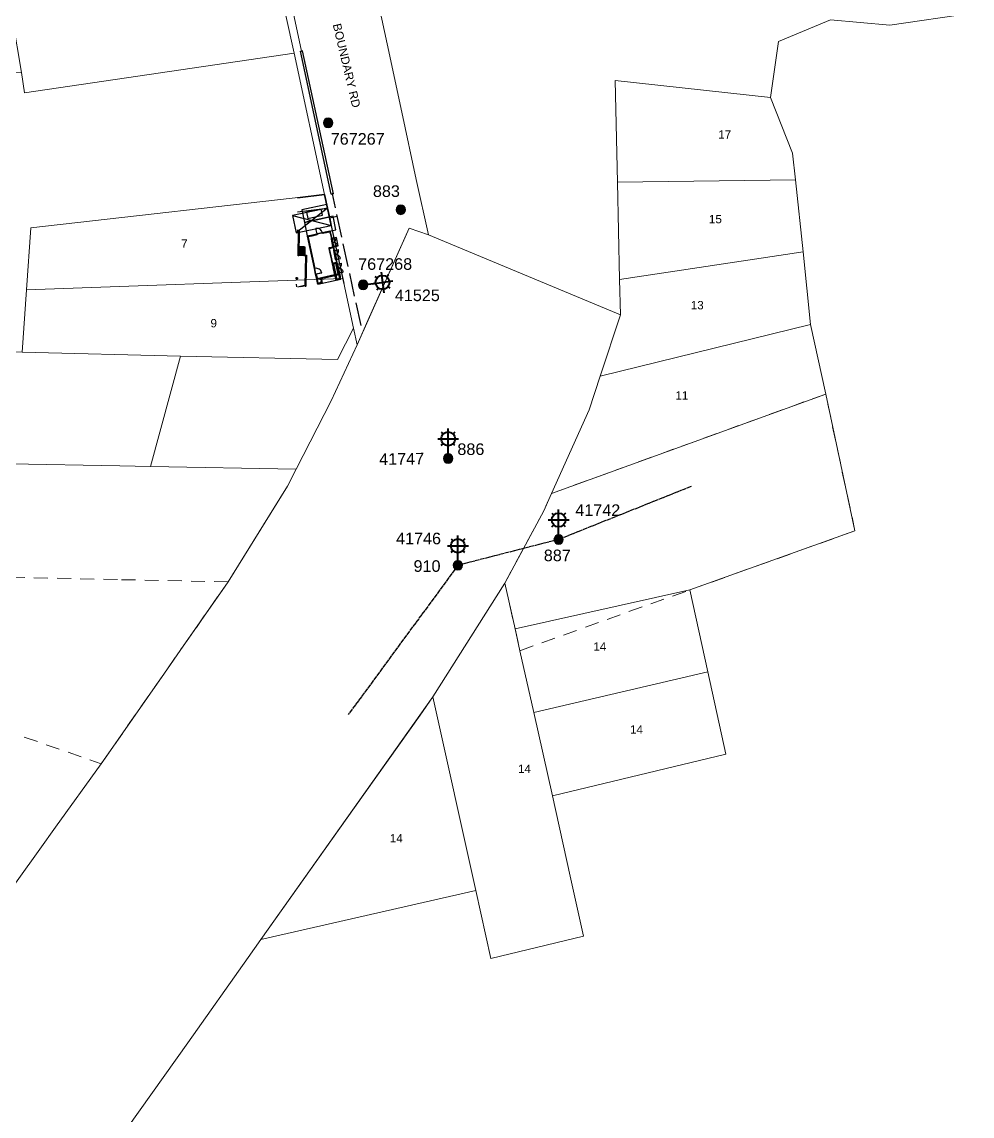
# Model space of a CAD drawing. Header units: metres. Extents: x 319023 to 319508, y 6260162 to 6260872.
# Drawn here: x 319190.1 to 319395.2, y 6260307.2 to 6260543.4 of the extents above; entities that cross this region are included whole.
import ezdxf
from ezdxf.enums import TextEntityAlignment as Align

# ---------------------------------------------------------------- set-up
doc = ezdxf.new("R2010")
doc.units = ezdxf.units.M
for name, pattern in [('Cable Exist OH', [1, 1, 0]), ('Dash', [5, 3, -2]), ('IE Trench LV', [6.5, 5, -1.5])]:
    doc.linetypes.add(name, pattern=pattern)
doc.layers.get('0').update_dxf_attribs({"color": 6})
for name, color, linetype, lineweight in [('Cadastre Buildings_SP_EXT', 9, 'Continuous', 5), ('Cadastre Easements_SP_EXT', 9, 'Continuous', 5), ('Cadastre Land Parcels_SP_EXT', 9, 'Continuous', 5), ('Cadastre Roads_SP_EXT', 9, 'Continuous', 5)]:
    doc.layers.add(name, color=color, linetype=linetype, lineweight=lineweight)
for name, color, linetype in [('Duct_SP_EXT', 7, 'Continuous'), ('Equip_SP_SL_EXT', 7, 'Continuous'), ('Mains_SL_EXT', 7, 'Continuous'), ('PLAN_NEW', 7, 'Continuous'), ('Sub_SP_NEW', 2, 'Continuous'), ('SupportsOH_SP_TR_HV_LV_SL_EXT', 7, 'Continuous'), ('Trench_SP_NEW', 2, 'Continuous')]:
    doc.layers.add(name, color=color, linetype=linetype)
doc.styles.add('iecARIAL', font='arial.ttf', dxfattribs={"height": 2})
doc.styles.add('POLE_LABEL', font='arial.ttf')
doc.styles.get("Standard").update_dxf_attribs({"font": 'arial.ttf'})
doc.linetypes.add('IE Trench HV', pattern='A,7,-0.2,["/",Standard,S=3,R=0,X=0.6,Y=-1.4],-2.5', length=9.7)
pattern_1 = [(45, (-25.39492, -22.09671), (-0.07071068, 0.07071068), [])]
pattern_2 = [(50, (-25.39492, -22.0967), (0.364368, -0.0318783), [0.0381, -0.4191]), (355, (-25.39492, -22.0967), (-0.070486, 0.3821133), [0.03048, -0.33528]), (100.451, (-25.36456, -22.09936), (0.293885, 0.3502334), [0.03238, -0.35618]), (46.184, (-25.3949, -21.9951), (0.5421585, -0.084086), [0.05715, -0.62865]), (96.636, (-25.34974, -22.0021), (0.474805, 0.494855), [0.04857, -0.53427]), (351.184, (-25.3949, -21.9951), (0.47481, 0.49485), [0.04572, -0.50292]), (21, (-25.34412, -22.0205), (0.3032285, -0.2045305), [0.0381, -0.4191]), (326, (-25.34412, -22.0205), (0.123604, 0.368376), [0.03048, -0.33528]), (71.451, (-25.31885, -22.03755), (0.426834, 0.1638427), [0.03238, -0.35618]), (37.5, (-25.39492, -22.0967), (0.00617665, 0.16911015), [0.016764, -0.314452, 0.016764, -0.323596, -0.33655]), (37.5, (-25.39492, -22.0967), (0.00617665, 0.16911015), [-0.671576, 0.016764, -0.319786]), (7.5, (-25.39492, -22.0967), (0.1336389, 0.2003615), [0.016764, -0.177292, 0.016764, -0.306832, -0.12827]), (7.5, (-25.39492, -22.0967), (0.1336389, 0.2003615), [-0.517652, 0.016764, -0.111506]), (327.5, (-25.5082, -22.0967), (0.2711818, -0.01145836), [0.016764, -0.110236, 0.016764, -0.379476, -0.52578]), (327.5, (-25.5082, -22.0967), (0.2711818, -0.01145836), [-0.52324, 0.016764, -0.509016]), (317.5, (-25.559, -22.0967), (0.2962585, 0.0508528), [0.016764, -0.148336, 0.016764, -0.24638, -0.37338]), (317.5, (-25.559, -22.0967), (0.2962585, 0.0508528), [-0.428244, 0.016764, -0.356616])]

# ---------------------------------------------------------------- blocks, each defined once
blk = doc.blocks.new('SL_LANTERN_EXT')
at = {"lineweight": 40}
for p, q in [((-1.46, 5.68), (-1.06, 5.28)), ((0, 1.97), (0, 6.47)), ((1.46, 5.68), (1.06, 5.28)), ((-2.25, 4.22), (2.25, 4.22)), ((-1.46, 2.76), (-1.06, 3.16)), ((0, 0), (0, 2.72)), ((1.46, 2.76), (1.06, 3.16))]:
    blk.add_line(p, q, dxfattribs=at)
blk.add_circle((0, 4.22), 1.5, dxfattribs=at)
at = {"style": 'iecARIAL', "flags": 8}
blk.add_attdef('ASSET_NUM', (1.5, 1.5), '', height=2.5, dxfattribs=at)
for tag, p, height, flags in [('OPERATING_VOLTAGE', (0.98, -1.65), 0.2, 9), ('ORIENTATION', (0.98, -1.85), 0.2, 9), ('OWNED_BY', (0.98, -2.05), 0.2, 9), ('STATE', (0.98, -2.25), 0.2, 9), ('CONSTRUCTED_VOLTAGE', (0.98, -0.65), 0.2, 9), ('CONTROL_TYPE', (0.98, -0.85), 0.2, 9), ('LANTERN_PURPOSE', (0.98, -1.05), 0.2, 9), ('LANTERN_TYPE', (0.98, -1.25), 0.2, 9), ('NO_PHASES', (0.98, -1.45), 0.2, 9), ('USAGE', (0.98, -2.45), 0.2, 9), ('LNUMBER', (2.18, -3.25), 2.5, 8), ('CEXIST', (0.98, -2.65), 0.2, 9), ('CNEW', (0.98, -2.85), 0.2, 9), ('CNUMBER', (0.98, -3.05), 0.2, 9), ('CREMOVE', (0.98, -3.25), 0.2, 9), ('CREPLACE', (0.98, -3.45), 0.2, 9), ('LKINGHEIGHT', (0.98, -3.65), 0.2, 9), ('LBRACKET', (0.98, -3.85), 0.2, 9), ('LBRACKETVOCAB', (0.98, -4.05), 0.2, 9), ('LCATEGORY', (0.98, -4.25), 0.2, 9), ('LCHARGE1', (0.98, -4.45), 0.2, 9), ('LCHARGE1PERCENT', (0.98, -4.65), 0.2, 9), ('LCHARGE2', (0.98, -4.85), 0.2, 9), ('LCHARGE2PERCENT', (0.98, -5.05), 0.2, 9), ('LCHARGE3', (0.98, -5.25), 0.2, 9), ('LCHARGE3PERCENT', (0.98, -5.45), 0.2, 9), ('LEXIST', (0.98, -5.65), 0.2, 9), ('LLAMP', (0.98, -5.85), 0.2, 9), ('LLAMPVOCAB', (0.98, -6.05), 0.2, 9), ('LMAST', (0.98, -6.25), 0.2, 9), ('LMASTVOCAB', (0.98, -6.45), 0.2, 9), ('LNEW', (0.98, -6.65), 0.2, 9), ('LANTNUMBER', (0.98, -6.85), 0.2, 9), ('LOUTREACH', (0.98, -7.25), 0.2, 9), ('STREETNAME', (0.98, -9.25), 0.2, 9), ('SUBURB', (0.98, -9.45), 0.2, 1), ('LOUTREACHVOCAB', (0.98, -7.45), 0.2, 9), ('LRATECODE', (0.98, -7.65), 0.2, 9), ('LREMOVE', (0.98, -7.85), 0.2, 9), ('LREPLACE', (0.98, -8.05), 0.2, 9), ('LTYPE', (0.98, -8.25), 0.2, 9), ('LTYPEVOCAB', (0.98, -8.45), 0.2, 9), ('LEGEND', (0.98, -8.65), 0.2, 9), ('LOCATION', (0.98, -8.85), 0.2, 9), ('NOTES', (0.98, -9.05), 0.2, 9)]:
    blk.add_attdef(tag, p, '', height=height, dxfattribs=dict(flags=flags))
blk = doc.blocks.new('POLE_EXT')
blk.add_hatch(color=256).paths.add_polyline_path([(-1, 0, 1), (1, 0, 1)])
blk.add_lwpolyline([(-1, 0, 1), (1, 0, 1)], format="xyb", close=True)
for tag, height, flags, p in [('pNumber', 2.5, 8, (-17.84, 2.07)), ('OWNED_BY', 0.2, 9, (1.35, -0.4)), ('SPECIAL_USE', 0.2, 9, (1.35, -0.8)), ('STATE', 0.2, 9, (1.35, -1)), ('cLV', 0.2, 9, (1.35, -1.4)), ('hDepth', 0.2, 9, (1.35, -1.6)), ('hDia', 0.2, 9, (1.35, -1.8)), ('cHV', 0.2, 9, (1.35, -2)), ('PARENT', 0.2, 9, (1.35, -0.6)), ('USAGE', 0.2, 9, (1.35, -1.2)), ('LBRACKET', 0.2, 9, (1.35, -2.2)), ('LExisting', 0.2, 9, (1.35, -2.4)), ('cLinedev', 0.2, 9, (1.35, -3.4)), ('pExisting', 0.2, 9, (1.35, -3.8)), ('pFooting', 0.2, 9, (1.35, -4.4)), ('pNew', 0.2, 9, (1.35, -4.6)), ('LANTNUMBER', 0.2, 9, (1.35, -2.6)), ('LOther', 0.2, 9, (1.35, -2.8)), ('LRemove', 0.2, 9, (1.35, -3)), ('LEGEND', 0.2, 9, (1.35, -3.2)), ('LOCATION', 0.2, 9, (1.35, -3.6)), ('PFNUMBER', 0.2, 9, (1.35, -4)), ('NEWPFNUMBER', 0.2, 9, (1.35, -4.2)), ('pRelocate', 0.2, 9, (1.35, -5)), ('pRemove', 0.2, 9, (1.35, -5.2)), ('pReplace', 0.2, 9, (1.35, -5.4)), ('pStay', 0.2, 9, (1.35, -5.6)), ('pType', 0.2, 9, (1.35, -5.8)), ('cspan', 0.2, 9, (1.35, -6)), ('STREETNAME', 0.2, 9, (1.35, -6.2)), ('SUBURB', 0.2, 9, (1.35, -6.4)), ('OPERATED_BY', 0.2, 9, (1.36, -7.01)), ('NOTES', 0.2, 9, (1.35, -6.6)), ('MAINTAINED_BY', 0.2, 9, (1.36, -6.81))]:
    blk.add_attdef(tag, text='', height=height, dxfattribs=dict(flags=flags)).set_placement(p, align=Align.MIDDLE_LEFT)
at = {"style": 'POLE_LABEL'}
for tag, height, flags, p in [('ASSET_NUM', 2.5, 8, (2, 2)), ('STRUCTURE_PLANT_NUMBER', 0.2, 9, (1.35, 0.03)), ('STREET_CODE', 0.2, 9, (1.35, -0.2))]:
    blk.add_attdef(tag, text='', height=height, dxfattribs=dict(at, flags=flags)).set_placement(p, align=Align.MIDDLE_LEFT)
at = {"flags": 1}
blk.add_attdef('Z', (1.35, -7.33), '', height=0.2, dxfattribs=at)
blk = doc.blocks.new('SUB_PADMOUNT_NEW')
for p, q in [((-3.84, 1.92), (3.84, -1.92)), ((3.84, 1.92), (-3.84, -1.92))]:
    blk.add_line(p, q)
blk.add_lwpolyline([(-3.84, -1.92), (3.84, -1.92), (3.84, 1.92), (-3.84, 1.92)], close=True)
for tag, height, flags, p in [('ASSET_NUM', 3.5, 8, (2, 2)), ('STREET_CODE', 0.2, 9, (1.5, 0)), ('OPERATING_VOLTAGE', 0.2, 9, (1.5, -0.4)), ('ORIENTATION', 0.2, 9, (1.5, -0.6)), ('OWNED_BY', 0.2, 9, (1.5, -0.8)), ('OPERATED_BY', 0.2, 9, (1.5, -1)), ('CONSTRUCTED_VOLTAGE', 0.2, 9, (1.5, -1.4)), ('SECONDARY_VOLTAGE', 0.2, 9, (1.5, -1.6)), ('STATE', 0.2, 9, (1.5, -1.8)), ('SUBSTATION_TYPE', 0.2, 9, (1.5, -2.2)), ('NO_PHASES', 0.2, 9, (1.5, -0.2)), ('MAINTAINED_BY', 0.2, 9, (1.5, -1.2)), ('PARENT', 0.2, 9, (1.5, -2)), ('USAGE', 0.2, 9, (1.5, -2.4)), ('SUBURB', 0.2, 9, (1.5, -2.8)), ('STREETNAME', 0.2, 9, (1.5, -3)), ('Z', 0.2, 1, (1.5, -3.6)), ('LEGEND', 0.2, 9, (1.5, -2.6)), ('LOCATION', 0.2, 9, (1.5, -3.2)), ('NOTES', 0.2, 9, (1.5, -3.4))]:
    blk.add_attdef(tag, text='', height=height, dxfattribs=dict(flags=flags)).set_placement(p, align=Align.MIDDLE_LEFT)
blk = doc.blocks.new('BUILDING1_NEW')
at = {"layer": 'PLAN_NEW'}
h = blk.add_hatch(dxfattribs=at)
h.set_pattern_fill('FP_1', color=251, scale=0.001, style=0, pattern_type=2)
h.set_pattern_definition(pattern_1)
h.paths.add_polyline_path([(-2.53, -8.91), (-1.45, -8.65), (-1.48, -8.52), (-2.47, -8.75), (-2.52, -8.86)], flags=0)
h.paths.add_polyline_path([(-0.28, -8.38), (1.28, -8.01), (1.25, -7.88), (-0.31, -8.24), (-0.3, -8.31)], flags=0)
h = blk.add_hatch(dxfattribs=at)
h.set_pattern_fill('FP_1', color=251, scale=0.001, style=0, pattern_type=2)
h.set_pattern_definition(pattern_1)
h.paths.add_polyline_path([(2.01, -11.15), (2.01, -11.15), (2.01, -11.15)], flags=0)
h.paths.add_polyline_path([(1.65, -9.59), (1.65, -9.59), (1.62, -9.47), (1.76, -9.44), (1.38, -7.85), (1.25, -7.88), (1.65, -9.59)], flags=0)
h = blk.add_hatch(dxfattribs=at)
h.set_pattern_fill('FP_1', color=251, scale=0.001, style=0, pattern_type=2)
h.set_pattern_definition(pattern_1)
h.paths.add_polyline_path([(-1.38, -18.34), (-1.24, -18.3), (-1.51, -17.13), (-1.65, -17.17), (-1.38, -18.34)], flags=0)
h.paths.add_polyline_path([(-1.92, -16), (-1.79, -15.97), (-3.21, -9.92), (-3.3, -10.01), (-3.32, -10.03), (-1.93, -15.98)], flags=0)
h = blk.add_hatch(dxfattribs=at)
h.set_pattern_fill('FP_1', color=251, scale=0.001, style=0, pattern_type=2)
h.set_pattern_definition(pattern_1)
h.paths.add_polyline_path([(1.14, -11.62), (2.07, -11.4), (2.04, -11.27), (1.11, -11.49), (1.13, -11.59)], flags=0)
h = blk.add_hatch(dxfattribs=at)
h.set_pattern_fill('FP_1', color=251, scale=0.001, style=0, pattern_type=2)
h.set_pattern_definition(pattern_1)
h.paths.add_polyline_path([(2.47, -17.29), (2.6, -17.26), (1.27, -11.59), (1.14, -11.62), (2.44, -17.18)], flags=0)
h = blk.add_hatch(dxfattribs=at)
h.set_pattern_fill('FP_1', color=251, scale=0.001, style=0, pattern_type=2)
h.set_pattern_definition(pattern_1)
h.paths.add_polyline_path([(3.43, -17.21), (3.57, -17.18), (3.5, -16.88), (3.36, -16.91), (3.43, -17.21)], flags=0)
h.paths.add_polyline_path([(2.89, -14.9), (3.03, -14.86), (2.82, -13.98), (2.68, -14.01), (2.87, -14.79)], flags=0)
h.paths.add_polyline_path([(2.21, -12), (2.35, -11.96), (2.18, -11.24), (2.04, -11.27), (2.19, -11.89)], flags=0)
at = {"layer": 'PLAN_NEW', "extrusion": (0, 0, -1)}
blk.add_hatch(color=251, dxfattribs=at).paths.add_polyline_path([(3.93, -13.23), (4.03, -12.79), (4.13, -12.81), (4.03, -13.25)], flags=0)
at = {"layer": 'PLAN_NEW'}
h = blk.add_hatch(dxfattribs=at)
h.set_pattern_fill('FP_1', color=251, scale=0.001, style=0, pattern_type=2)
h.set_pattern_definition(pattern_1)
h.paths.add_polyline_path([(2.06, -14.92), (2.85, -14.73), (2.82, -14.6), (2.02, -14.79)], flags=0)
h = blk.add_hatch(dxfattribs=at)
h.set_pattern_fill('FP_2', color=251, scale=0.001, style=0, pattern_type=2)
h.set_pattern_definition(pattern_2)
h.paths.add_polyline_path([(-5.81, -18.04), (-5.55, -18.04), (-5.55, -18.03), (-5.81, -18.03), (-5.81, -18.04)], flags=0)
h = blk.add_hatch(dxfattribs=at)
h.set_pattern_fill('FP_2', color=251, scale=0.001, style=0, pattern_type=2)
h.set_pattern_definition(pattern_2)
h.paths.add_polyline_path([(-5.81, -18.24), (-5.56, -18.24), (-5.56, -18.05), (-5.81, -18.05)], flags=0)
h = blk.add_hatch(dxfattribs=at)
h.set_pattern_fill('FP_2', color=251, scale=0.001, style=0, pattern_type=2)
h.set_pattern_definition(pattern_2)
h.paths.add_polyline_path([(-5.67, -18.25), (-5.55, -18.25), (-5.55, -18.25), (-5.81, -18.25), (-5.81, -18.25), (-5.7, -18.25)], flags=0)
h = blk.add_hatch(dxfattribs=at)
h.set_pattern_fill('FP_2', color=251, scale=0.001, style=0, pattern_type=2)
h.set_pattern_definition(pattern_2)
h.paths.add_polyline_path([(-5.55, -18.25), (-5.55, -18.04), (-5.55, -18.04), (-5.55, -18.25)], flags=0)
h = blk.add_hatch(dxfattribs=at)
h.set_pattern_fill('FP_2', color=251, scale=0.001, style=0, pattern_type=2)
h.set_pattern_definition(pattern_2)
h.paths.add_polyline_path([(-1.14, -19.33), (-1.13, -19.32), (-1.37, -18.33), (-1.38, -18.34), (-1.15, -19.32)], flags=0)
h = blk.add_hatch(dxfattribs=at)
h.set_pattern_fill('FP_1', color=251, scale=0.001, style=0, pattern_type=2)
h.set_pattern_definition(pattern_1)
h.paths.add_polyline_path([(-1.14, -19.32), (-1, -19.28), (-1.23, -18.3), (-1.37, -18.33), (-1.28, -18.72)], flags=0)
h = blk.add_hatch(dxfattribs=at)
h.set_pattern_fill('FP_1', color=251, scale=0.001, style=0, pattern_type=2)
h.set_pattern_definition(pattern_1)
h.paths.add_polyline_path([(-1.24, -18.3), (3.43, -17.21), (3.4, -17.07), (-1.27, -18.17), (-1.24, -18.3)], flags=0)
h = blk.add_hatch(dxfattribs=at)
h.set_pattern_fill('FP_2', color=251, scale=0.001, style=0, pattern_type=2)
h.set_pattern_definition(pattern_2)
h.paths.add_polyline_path([(-0.36, -18.98), (-0.35, -18.98), (-0.55, -18.14), (-0.56, -18.14), (-0.42, -18.72)], flags=0)
h = blk.add_hatch(dxfattribs=at)
h.set_pattern_fill('FP_1', color=251, scale=0.001, style=0, pattern_type=2)
h.set_pattern_definition(pattern_1)
h.paths.add_polyline_path([(-0.35, -18.99), (-0.21, -18.96), (-0.41, -18.11), (-0.55, -18.14), (-0.35, -18.98)], flags=0)
h = blk.add_hatch(dxfattribs=at)
h.set_pattern_fill('FP_2', color=251, scale=0.001, style=0, pattern_type=2)
h.set_pattern_definition(pattern_2)
h.paths.add_polyline_path([(-0.18, -19.09), (-0.17, -19.09), (-0.4, -18.11), (-0.41, -18.11), (-0.18, -19.09)], flags=0)
h = blk.add_hatch(dxfattribs=at)
h.set_pattern_fill('FP_2', color=251, scale=0.001, style=0, pattern_type=2)
h.set_pattern_definition(pattern_2)
h.paths.add_polyline_path([(2.83, -18.4), (2.84, -18.4), (2.61, -17.4), (2.6, -17.4), (2.83, -18.4)], flags=0)
h = blk.add_hatch(dxfattribs=at)
h.set_pattern_fill('FP_1', color=251, scale=0.001, style=0, pattern_type=2)
h.set_pattern_definition(pattern_1)
h.paths.add_polyline_path([(2.84, -18.39), (2.97, -18.35), (2.74, -17.37), (2.61, -17.4), (2.83, -18.34)], flags=0)
h = blk.add_hatch(dxfattribs=at)
h.set_pattern_fill('FP_2', color=251, scale=0.001, style=0, pattern_type=2)
h.set_pattern_definition(pattern_2)
h.paths.add_polyline_path([(2.94, -18.22), (2.95, -18.21), (2.75, -17.37), (2.74, -17.37), (2.84, -17.77)], flags=0)
h = blk.add_hatch(dxfattribs=at)
h.set_pattern_fill('FP_2', color=251, scale=0.001, style=0, pattern_type=2)
h.set_pattern_definition(pattern_2)
h.paths.add_polyline_path([(2.84, -18.4), (3.8, -18.17), (3.8, -18.16), (2.84, -18.39), (2.84, -18.39)], flags=0)
h = blk.add_hatch(dxfattribs=at)
h.set_pattern_fill('FP_1', color=251, scale=0.001, style=0, pattern_type=2)
h.set_pattern_definition(pattern_1)
h.paths.add_polyline_path([(2.97, -18.35), (3.79, -18.16), (3.76, -18.03), (2.94, -18.22), (2.97, -18.35)], flags=0)
h = blk.add_hatch(dxfattribs=at)
h.set_pattern_fill('FP_2', color=251, scale=0.001, style=0, pattern_type=2)
h.set_pattern_definition(pattern_2)
h.paths.add_polyline_path([(2.95, -18.21), (3.62, -18.06), (3.62, -18.05), (2.95, -18.21)], flags=0)
h = blk.add_hatch(dxfattribs=at)
h.set_pattern_fill('FP_2', color=251, scale=0.001, style=0, pattern_type=2)
h.set_pattern_definition(pattern_2)
h.paths.add_polyline_path([(3.61, -18.05), (3.62, -18.05), (3.42, -17.21), (3.41, -17.21), (3.61, -18.05)], flags=0)
h = blk.add_hatch(dxfattribs=at)
h.set_pattern_fill('FP_2', color=251, scale=0.001, style=0, pattern_type=2)
h.set_pattern_definition(pattern_2)
h.paths.add_polyline_path([(3.79, -18.16), (3.8, -18.16), (3.57, -17.18), (3.42, -17.21), (3.43, -17.22), (3.56, -17.19), (3.79, -18.16)], flags=0)
h = blk.add_hatch(dxfattribs=at)
h.set_pattern_fill('FP_1', color=251, scale=0.001, style=0, pattern_type=2)
h.set_pattern_definition(pattern_1)
h.paths.add_polyline_path([(3.62, -18.06), (3.76, -18.03), (3.56, -17.19), (3.43, -17.22), (3.62, -18.05)], flags=0)
h = blk.add_hatch(dxfattribs=at)
h.set_pattern_fill('FP_2', color=251, scale=0.001, style=0, pattern_type=2)
h.set_pattern_definition(pattern_2)
h.paths.add_polyline_path([(-1.13, -19.32), (-0.17, -19.1), (-0.17, -19.09), (-1.14, -19.32)], flags=0)
h = blk.add_hatch(dxfattribs=at)
h.set_pattern_fill('FP_1', color=251, scale=0.001, style=0, pattern_type=2)
h.set_pattern_definition(pattern_1)
h.paths.add_polyline_path([(-1, -19.28), (-0.18, -19.09), (-0.21, -18.96), (-1.03, -19.15), (-1, -19.28)], flags=0)
h = blk.add_hatch(dxfattribs=at)
h.set_pattern_fill('FP_2', color=251, scale=0.001, style=0, pattern_type=2)
h.set_pattern_definition(pattern_2)
h.paths.add_polyline_path([(-1.02, -19.14), (-0.35, -18.99), (-0.35, -18.98), (-1.02, -19.13)], flags=0)
at = {"layer": 'PLAN_NEW', "color": 251}
for p, q in [((-5.81, -0.77), (0, 0)), ((0, 0), (-5.81, -0.77)), ((0, 0), (0.69, -2.94)), ((0.69, -2.94), (0, 0)), ((0.5, -2.13), (-4.86, -3.38)), ((1.13, -4.8), (0.5, -2.13)), ((-5.81, -3.79), (0.69, -2.94)), ((-4.86, -3.38), (-4.23, -6.06)), ((-0.71, -3.12), (-3.82, -3.85)), ((-3.82, -3.85), (-3.5, -5.18)), ((-3.5, -5.18), (-0.4, -4.45)), ((1.91, -4.62), (-3.08, -5.79)), ((-0.4, -4.45), (-0.71, -3.12)), ((0.69, -2.94), (1.13, -4.8)), ((2.57, -7.55), (1.91, -4.62)), ((-3.08, -5.79), (-4.25, -6.07)), ((-4.25, -6.07), (-3.57, -8.99)), ((-4.23, -6.06), (1.13, -4.8)), ((1.13, -4.8), (1.81, -7.73)), ((-5.81, -7.79), (-5.32, -7.79)), ((-5.32, -7.95), (-5.81, -7.95)), ((-5.48, -13.27), (-5.48, -7.95)), ((-5.45, -8), (-5.4, -8)), ((-5.45, -9.02), (-5.45, -8)), ((-5.45, -10.07), (-5.45, -9.06)), ((-5.4, -8), (-5.39, -8)), ((-5.4, -10.79), (-5.4, -8)), ((-5.39, -8), (-5.35, -8)), ((-5.39, -8), (-5.39, -10.79)), ((-5.35, -9.02), (-5.35, -8)), ((-5.35, -10.07), (-5.35, -9.06)), ((-5.32, -7.79), (-5.32, -13.27)), ((-3.57, -8.99), (-2.47, -8.73)), ((-3.56, -9), (-3.43, -8.97)), ((-1.92, -16), (-3.56, -9)), ((-3.43, -8.97), (-1.48, -8.52)), ((-3.43, -8.97), (-3.4, -9.11)), ((-3.43, -8.97), (-1.79, -15.97)), ((-3.4, -9.11), (-2.53, -8.91)), ((-2.53, -8.91), (-1.45, -8.65)), ((-2.47, -8.73), (2.57, -7.55)), ((-1.76, -7.33), (-1.74, -7.33)), ((-1.48, -8.5), (-1.76, -7.33)), ((-1.47, -8.5), (-1.74, -7.33)), ((1.38, -7.85), (-1.48, -8.52)), ((-1.48, -8.52), (-1.48, -8.5)), ((-1.48, -8.52), (-1.47, -8.51)), ((-1.48, -8.52), (-1.45, -8.65)), ((-1.47, -8.51), (-1.47, -8.5)), ((1.25, -7.88), (-0.31, -8.24)), ((-0.31, -8.24), (-0.28, -8.38)), ((1.28, -8.01), (-0.28, -8.38)), ((1.38, -7.85), (1.25, -7.88)), ((1.25, -7.88), (1.64, -9.57)), ((1.38, -7.85), (1.38, -7.85)), ((1.78, -9.54), (1.38, -7.85)), ((2.73, -9.21), (1.62, -9.47)), ((1.81, -7.73), (4.48, -19.09)), ((1.81, -9.57), (2.57, -9.39)), ((1.82, -9.61), (2.58, -9.43)), ((2.57, -9.39), (2.58, -9.43)), ((3.14, -11.01), (2.73, -9.21)), ((-5.45, -10.78), (-5.45, -10.11)), ((-5.45, -11.11), (-5.45, -10.78)), ((-5.45, -12.16), (-5.45, -11.15)), ((-5.4, -13.22), (-5.4, -10.79)), ((-5.39, -10.79), (-5.39, -13.22)), ((-5.35, -10.79), (-5.35, -10.11)), ((-5.35, -11.11), (-5.35, -10.79)), ((-5.35, -12.16), (-5.35, -11.15)), ((-4.22, -11.36), (-5.32, -11.36)), ((-4.22, -11.61), (-5.32, -11.61)), ((-5.32, -11.61), (-5.32, -11.86)), ((-4.22, -13.27), (-4.22, -11.36)), ((-4.22, -11.36), (-4.06, -11.36)), ((-4.06, -11.36), (-4.06, -13.27)), ((2.04, -11.27), (1.11, -11.49)), ((1.11, -11.49), (2.47, -17.29)), ((1.27, -11.59), (2.07, -11.4)), ((2.02, -14.79), (1.27, -11.59)), ((1.62, -9.47), (2.04, -11.27)), ((1.64, -9.61), (1.63, -9.57)), ((1.63, -9.57), (1.64, -9.57)), ((1.64, -9.57), (1.63, -9.57)), ((1.63, -9.57), (1.64, -9.61)), ((1.64, -9.57), (1.65, -9.59)), ((1.64, -9.57), (1.64, -9.57)), ((1.67, -9.6), (1.64, -9.61)), ((1.64, -9.61), (1.67, -9.6)), ((1.65, -9.59), (1.78, -9.56)), ((1.65, -9.6), (1.65, -9.59)), ((2.01, -11.14), (1.65, -9.6)), ((1.77, -9.59), (1.67, -9.61)), ((1.67, -9.61), (1.77, -9.59)), ((1.67, -9.61), (1.67, -9.6)), ((1.67, -9.6), (1.67, -9.61)), ((1.8, -9.57), (1.77, -9.58)), ((1.77, -9.58), (1.8, -9.57)), ((1.77, -9.58), (1.77, -9.59)), ((1.77, -9.59), (1.77, -9.58)), ((1.78, -9.56), (1.78, -9.54)), ((1.78, -9.54), (1.78, -9.54)), ((1.78, -9.54), (1.79, -9.54)), ((1.79, -9.54), (1.78, -9.54)), ((1.79, -9.57), (1.78, -9.56)), ((1.78, -9.56), (1.79, -9.57)), ((1.79, -9.54), (1.8, -9.57)), ((1.8, -9.57), (1.79, -9.54)), ((2.15, -11.11), (1.79, -9.57)), ((1.79, -9.57), (2.15, -11.11)), ((1.82, -9.61), (1.81, -9.57)), ((2.03, -11.13), (2, -11.14)), ((2, -11.14), (2.03, -11.13)), ((2, -11.14), (2, -11.18)), ((2, -11.17), (2, -11.14)), ((2, -11.18), (2.02, -11.17)), ((2.02, -11.17), (2, -11.17)), ((2.01, -11.16), (2.15, -11.12)), ((2.15, -11.12), (2.01, -11.15)), ((2.15, -11.12), (2.01, -11.15)), ((2.01, -11.15), (2.01, -11.14)), ((2.01, -11.15), (2.02, -11.17)), ((2.02, -11.17), (2.02, -11.17)), ((2.02, -11.17), (2.21, -12)), ((2.12, -11.1), (2.03, -11.12)), ((2.03, -11.12), (2.12, -11.1)), ((2.03, -11.12), (2.03, -11.13)), ((2.03, -11.13), (2.03, -11.12)), ((2.04, -11.27), (3.14, -11.01)), ((2.13, -11.11), (2.12, -11.1)), ((2.12, -11.1), (2.13, -11.11)), ((2.16, -11.1), (2.13, -11.11)), ((2.13, -11.11), (2.16, -11.1)), ((2.15, -11.14), (2.15, -11.11)), ((2.15, -11.11), (2.15, -11.12)), ((2.15, -11.14), (2.15, -11.12)), ((3.57, -17.18), (2.15, -11.14)), ((2.15, -11.14), (2.17, -11.14)), ((2.17, -11.14), (2.15, -11.14)), ((2.15, -11.14), (2.15, -11.14)), ((2.35, -11.96), (2.15, -11.14)), ((2.16, -11.06), (2.92, -10.88)), ((2.16, -11.06), (2.17, -11.1)), ((2.17, -11.14), (2.16, -11.1)), ((2.16, -11.1), (2.17, -11.14)), ((2.17, -11.1), (2.93, -10.92)), ((2.93, -10.92), (2.92, -10.88)), ((-5.32, -13.27), (-5.48, -13.27)), ((-5.45, -13.22), (-5.45, -12.2)), ((-5.4, -13.22), (-5.45, -13.22)), ((-5.39, -13.22), (-5.4, -13.22)), ((-5.35, -13.22), (-5.39, -13.22)), ((-5.35, -13.22), (-5.35, -12.2)), ((-5.32, -11.86), (-5.32, -12.11)), ((-4.22, -11.86), (-5.32, -11.86)), ((-5.32, -12.11), (-5.32, -12.36)), ((-4.22, -12.11), (-5.32, -12.11)), ((-5.32, -12.36), (-5.32, -12.61)), ((-4.22, -12.36), (-5.32, -12.36)), ((-5.32, -12.61), (-5.32, -12.86)), ((-4.22, -12.61), (-5.32, -12.61)), ((-5.32, -12.86), (-5.32, -13.11)), ((-5.27, -12.86), (-5.32, -12.86)), ((-5.27, -13.11), (-5.32, -13.11)), ((-5.32, -13.18), (-5.27, -13.18)), ((-5.27, -12.63), (-5.27, -13.11)), ((-5.22, -13.11), (-5.27, -13.11)), ((-5.27, -13.11), (-5.27, -13.27)), ((-5.22, -13.27), (-5.27, -13.27)), ((-5.24, -13.11), (-5.24, -13.11)), ((-5.22, -12.63), (-5.22, -13.11)), ((-4.22, -12.86), (-5.22, -12.86)), ((-4.22, -13.11), (-5.22, -13.11)), ((-5.22, -13.27), (-5.22, -13.11)), ((-5.22, -13.18), (-4.22, -13.18)), ((-4.06, -13.07), (-4.22, -13.07)), ((-3.83, -13.27), (-4.22, -13.27)), ((-4.06, -13.11), (-3.67, -13.11)), ((-3.83, -19.6), (-3.83, -13.27)), ((-3.67, -13.11), (-3.67, -19.72)), ((2.32, -11.97), (2.18, -12)), ((2.18, -12), (2.19, -12.05)), ((2.19, -12.05), (2.33, -12.02)), ((2.64, -13.97), (2.19, -12.05)), ((2.21, -12), (2.35, -11.96)), ((2.21, -12.05), (2.66, -13.96)), ((2.25, -12.04), (3.21, -11.81)), ((2.26, -12.08), (3.22, -11.85)), ((2.33, -12.02), (2.32, -11.97)), ((2.78, -13.93), (2.33, -12.02)), ((2.35, -11.96), (2.82, -13.98)), ((2.56, -13.48), (2.39, -12.76)), ((2.82, -13.98), (2.68, -14.01)), ((2.68, -14.01), (2.89, -14.9)), ((2.69, -13.91), (3.65, -13.69)), ((2.7, -13.95), (3.66, -13.73)), ((3.03, -14.86), (2.82, -13.98)), ((-3.83, -15), (-3.67, -15)), ((-3.8, -15.05), (-3.76, -15.05)), ((-3.8, -16.15), (-3.8, -15.05)), ((-3.8, -17.27), (-3.8, -16.19)), ((-3.76, -15.05), (-3.75, -15.05)), ((-3.76, -19.53), (-3.76, -15.05)), ((-3.75, -15.05), (-3.7, -15.05)), ((-3.75, -15.05), (-3.75, -19.53)), ((-3.7, -16.15), (-3.7, -15.05)), ((-3.7, -17.27), (-3.7, -16.19)), ((-1.92, -16), (-1.79, -15.97)), ((-1.92, -16), (-1.65, -17.17)), ((-1.65, -17.17), (-1.92, -16)), ((2.82, -14.6), (2.02, -14.79)), ((2.06, -14.92), (2.85, -14.73)), ((2.6, -17.26), (2.06, -14.92)), ((2.68, -14.78), (2.19, -14.89)), ((2.19, -14.89), (2.74, -17.23)), ((3.23, -17.11), (2.68, -14.78)), ((3, -14.87), (2.86, -14.9)), ((2.86, -14.9), (2.87, -14.95)), ((2.87, -14.95), (3.01, -14.92)), ((3.32, -16.87), (2.87, -14.95)), ((2.89, -14.9), (3.03, -14.86)), ((2.89, -14.95), (3.34, -16.86)), ((2.93, -14.94), (3.89, -14.71)), ((2.94, -14.98), (3.9, -14.75)), ((3.01, -14.92), (3, -14.87)), ((3.46, -16.84), (3.01, -14.92)), ((3.03, -14.86), (3.5, -16.88)), ((-5.81, -18.03), (-5.55, -18.03)), ((-5.56, -18.04), (-5.81, -18.04)), ((-5.55, -18.04), (-5.81, -18.04)), ((-5.56, -18.05), (-5.81, -18.05)), ((-5.81, -18.24), (-5.56, -18.24)), ((-5.56, -18.24), (-5.81, -18.24)), ((-5.55, -18.25), (-5.81, -18.25)), ((-5.81, -18.25), (-5.55, -18.25)), ((-5.56, -18.24), (-5.56, -18.04)), ((-5.55, -18.03), (-5.55, -18.25)), ((-5.55, -18.25), (-5.55, -18.04)), ((-3.8, -18.39), (-3.8, -17.31)), ((-3.8, -19.53), (-3.8, -18.43)), ((-3.7, -18.39), (-3.7, -17.31)), ((-3.7, -19.53), (-3.7, -18.43)), ((-1.65, -17.17), (-1.51, -17.13)), ((-1.38, -18.34), (-1.65, -17.17)), ((-1.52, -17.12), (-0.33, -16.84)), ((-1.51, -17.13), (-1.52, -17.12)), ((-1.51, -17.13), (-0.33, -16.86)), ((-1.51, -17.13), (-1.24, -18.3)), ((-1.38, -18.34), (-1.14, -19.33)), ((-1.14, -19.32), (-1.37, -18.33)), ((2.47, -17.29), (-1.27, -18.17)), ((-1.03, -19.15), (-1.23, -18.3)), ((-1.22, -18.3), (-0.56, -18.14)), ((-1.02, -19.13), (-1.22, -18.3)), ((-1.14, -19.33), (2.83, -18.4)), ((-0.4, -18.11), (-0.56, -18.14)), ((-0.56, -18.14), (-0.36, -18.98)), ((-0.55, -18.14), (-0.35, -18.99)), ((-0.41, -18.11), (-0.18, -19.09)), ((-0.4, -18.11), (2.6, -17.4)), ((2.6, -17.4), (-0.4, -18.11)), ((-0.17, -19.1), (-0.4, -18.11)), ((-0.33, -16.86), (-0.33, -16.84)), ((3.4, -17.07), (2.6, -17.26)), ((2.75, -17.37), (2.6, -17.4)), ((2.6, -17.4), (2.83, -18.4)), ((2.84, -18.39), (2.61, -17.4)), ((2.74, -17.23), (3.23, -17.11)), ((2.94, -18.22), (2.74, -17.37)), ((3.57, -17.18), (2.75, -17.37)), ((2.75, -17.37), (3.43, -17.21)), ((2.95, -18.21), (2.75, -17.37)), ((2.83, -18.4), (3.8, -18.17)), ((3.79, -18.16), (2.84, -18.39)), ((3.62, -18.06), (2.94, -18.22)), ((3.61, -18.05), (2.95, -18.21)), ((3.5, -16.88), (3.36, -16.91)), ((3.36, -16.91), (3.43, -17.21)), ((3.37, -16.82), (4.33, -16.59)), ((3.38, -16.85), (4.34, -16.63)), ((3.57, -17.18), (3.41, -17.21)), ((3.41, -17.21), (3.61, -18.05)), ((3.43, -17.21), (3.57, -17.18)), ((3.56, -17.19), (3.43, -17.22)), ((3.43, -17.22), (3.62, -18.06)), ((3.57, -17.18), (3.5, -16.88)), ((3.56, -17.19), (3.79, -18.16)), ((3.8, -18.17), (3.57, -17.18)), ((-5.81, -19.4), (-5.68, -19.98)), ((-5.45, -19.98), (-3.67, -19.56)), ((-3.67, -19.72), (-4.75, -19.98)), ((-3.76, -19.53), (-3.8, -19.53)), ((-3.75, -19.53), (-3.76, -19.53)), ((-3.7, -19.53), (-3.75, -19.53)), ((-3.67, -19.98), (-3.67, -19.72)), ((-0.18, -19.09), (-1.14, -19.32)), ((-1.14, -19.33), (-0.17, -19.1)), ((-1.14, -19.33), (-1.14, -19.33)), ((-0.35, -18.99), (-1.03, -19.15)), ((-0.36, -18.98), (-1.02, -19.13))]:
    blk.add_line(p, q, dxfattribs=at)
at = {"layer": 'PLAN_NEW', "color": 251, "extrusion": (0, 0, -1)}
for p, q in [((-4.13, -12.81), (-4.03, -12.79)), ((-4.03, -13.25), (-4.13, -12.81)), ((-4.03, -12.79), (-3.93, -13.23)), ((-3.93, -13.23), (-4.03, -13.25)), ((2.78, -13.93), (2.64, -13.97)), ((2.64, -13.97), (2.65, -14.02)), ((2.65, -14.02), (2.79, -13.98)), ((2.79, -13.98), (2.78, -13.93)), ((3.46, -16.84), (3.32, -16.87)), ((3.32, -16.87), (3.33, -16.92)), ((3.33, -16.92), (3.47, -16.88)), ((3.47, -16.88), (3.46, -16.84))]:
    blk.add_line(p, q, dxfattribs=at)
at = {"layer": 'PLAN_NEW', "color": 251}
for centre, radius, start, end in [((-1.48, -8.5), 1.2, 13.3443, 102.5293), ((-1.48, -8.5), 1.2, 12.463, 13.3443), ((1.81, -9.57), 0.783, 283.2001, 13.2001), ((1.81, -9.57), 0.783, 283.2001, 13.2001), ((2.17, -11.1), 0.783, 13.2001, 103.2001), ((2.17, -11.1), 0.783, 13.2001, 103.2001), ((2.7, -13.95), 0.984, 13.2001, 103.2001), ((2.25, -12.04), 0.984, 283.2001, 13.2001), ((-1.5, -17.13), 1.2, 13.8723, 103.9385), ((2.93, -14.94), 0.984, 283.2001, 13.2001), ((3.38, -16.85), 0.984, 13.2001, 103.2001)]:
    blk.add_arc(centre, radius, start, end, dxfattribs=at)

msp = doc.modelspace()

# ---------------------------------------------------------------- linework, layer by layer
at = {"layer": 'Cadastre Buildings_SP_EXT', "linetype": 'Continuous'}
for points in [[(319248.84, 6260536.67), (319245.29, 6260553.01), (319243.67, 6260560.45), (319241.45, 6260570.64), (319234.98, 6260600.51), (319231.12, 6260603.54), (319213.37, 6260600.79), (319195.4, 6260598.03), (319180.25, 6260595.64), (319142.16, 6260589.71), (319141.86, 6260574.31), (319183.57, 6260573.37), (319185.7, 6260559.35), (319186.66, 6260553.02), (319188.04, 6260544), (319190.02, 6260532.47), (319190.66, 6260528.08), (319248.84, 6260536.67)], [(319139.91, 6260473.01), (319190.17, 6260472.12), (319191.09, 6260485.61), (319192.01, 6260498.93), (319255.43, 6260506.15), (319248.84, 6260536.67), (319190.66, 6260528.08), (319190.02, 6260532.47), (319141, 6260533.35), (319140.24, 6260491.2), (319139.91, 6260473.01)], [(319262.44, 6260473.72), (319261.66, 6260477.34), (319258.25, 6260470.52), (319224.31, 6260471.28), (319217.87, 6260447.47), (319249.3, 6260446.86), (319256.83, 6260461.6), (319262.44, 6260473.72)], [(319190.17, 6260472.12), (319139.91, 6260473.01), (319139.52, 6260448.74), (319138.96, 6260424.6), (319186.99, 6260423.53), (319187.58, 6260448.04), (319211.25, 6260447.57), (319217.87, 6260447.47), (319224.31, 6260471.28), (319190.17, 6260472.12)]]:
    msp.add_lwpolyline(points, close=True, dxfattribs=at)
msp.add_lwpolyline([(319265.7, 6260553.76), (319268.95, 6260538.67), (319272.11, 6260523.94), (319275.24, 6260509.4), (319277.86, 6260497.42), (319319.3, 6260480.19), (319319.13, 6260487.81), (319318.68, 6260508.85), (319318.2, 6260530.75), (319351.69, 6260527.1), (319353.44, 6260539.16), (319364.67, 6260543.9), (319377.43, 6260542.71), (319395.22, 6260545.33)], dxfattribs=at)
at = {"layer": 'Cadastre Easements_SP_EXT', "linetype": 'Dash'}
for points in [[(319334.29, 6260420.81), (319369.92, 6260433.54), (319363.61, 6260463.08), (319304.42, 6260441.62), (319302.77, 6260437.88), (319294.33, 6260422.29), (319296.56, 6260412.38), (319297.61, 6260407.68), (319334.29, 6260420.81)], [(319224.89, 6260408.62), (319234.61, 6260422.53), (319210.7, 6260423.02), (319186.99, 6260423.53), (319138.96, 6260424.6), (319138.86, 6260419.6), (319138.72, 6260414.89), (319138.57, 6260405.77), (319176.45, 6260393.97), (319207.21, 6260383.24), (319224.89, 6260408.62)]]:
    msp.add_lwpolyline(points, close=True, dxfattribs=at)
at = {"layer": 'Cadastre Land Parcels_SP_EXT', "linetype": 'Continuous'}
for points in [[(319351.69, 6260527.1), (319318.2, 6260530.75), (319318.68, 6260508.85), (319357.08, 6260509.31), (319356.44, 6260515.07), (319351.69, 6260527.1)], [(319357.08, 6260509.31), (319318.68, 6260508.85), (319319.13, 6260487.81), (319358.72, 6260493.81), (319357.08, 6260509.31)], [(319191.09, 6260485.61), (319259.36, 6260488.04), (319255.43, 6260506.15), (319192.01, 6260498.93), (319191.09, 6260485.61)], [(319314.92, 6260466.95), (319360.36, 6260478.08), (319358.72, 6260493.81), (319319.13, 6260487.81), (319319.3, 6260480.19), (319314.92, 6260466.95)], [(319261.66, 6260477.34), (319259.36, 6260488.04), (319191.09, 6260485.61), (319190.17, 6260472.12), (319224.31, 6260471.28), (319258.25, 6260470.52), (319261.66, 6260477.34)], [(319363.61, 6260463.08), (319360.36, 6260478.08), (319314.92, 6260466.95), (319312.56, 6260459.7), (319304.42, 6260441.62), (319363.61, 6260463.08)], [(319296.56, 6260412.38), (319334.29, 6260420.81), (319369.92, 6260433.54), (319363.61, 6260463.08), (319304.42, 6260441.62), (319302.77, 6260437.88), (319294.33, 6260422.29), (319296.56, 6260412.38)], [(319296.56, 6260412.38), (319294.33, 6260422.29), (319278.82, 6260397.68), (319288.08, 6260355.88), (319291.33, 6260341.22), (319311.33, 6260346.03), (319308.47, 6260358.99), (319304.62, 6260376.31), (319300.6, 6260394.35), (319297.61, 6260407.68), (319296.56, 6260412.38)], [(319338.18, 6260403.11), (319334.29, 6260420.81), (319296.56, 6260412.38), (319297.61, 6260407.68), (319300.6, 6260394.35), (319338.18, 6260403.11)], [(319342.08, 6260385.31), (319338.18, 6260403.11), (319300.6, 6260394.35), (319304.62, 6260376.31), (319342.08, 6260385.31)], [(319288.08, 6260355.88), (319278.82, 6260397.68), (319241.67, 6260345.31), (319288.08, 6260355.88)]]:
    msp.add_lwpolyline(points, close=True, dxfattribs=at)
for points in [[(319213, 6260304.82), (319225.91, 6260323.05), (319238.96, 6260341.45), (319241.67, 6260345.31), (319261.9, 6260373.83), (319276.04, 6260393.75), (319278.82, 6260397.68), (319294.33, 6260422.29), (319302.77, 6260437.88), (319304.42, 6260441.62), (319312.56, 6260459.7), (319314.92, 6260466.95), (319319.3, 6260480.19), (319277.86, 6260497.42), (319273.69, 6260498.92), (319264.79, 6260478.98), (319262.44, 6260473.72), (319256.83, 6260461.6), (319249.3, 6260446.86), (319247.4, 6260443.21), (319234.61, 6260422.53), (319224.89, 6260408.63), (319220.87, 6260402.86), (319207.21, 6260383.24), (319197.37, 6260369.61), (319193.96, 6260364.86), (319164.21, 6260323.34)], [(319164.21, 6260323.34), (319193.96, 6260364.86), (319197.37, 6260369.61), (319207.21, 6260383.24), (319220.87, 6260402.86), (319224.89, 6260408.63), (319233.84, 6260421.42), (319234.61, 6260422.53), (319246.69, 6260442.07), (319246.69, 6260442.07), (319247.4, 6260443.21), (319249.3, 6260446.86), (319217.87, 6260447.47), (319211.25, 6260447.57), (319187.58, 6260448.04)]]:
    msp.add_lwpolyline(points, dxfattribs=at)
at = {"layer": 'Cadastre Roads_SP_EXT', "linetype": 'Continuous'}
msp.add_lwpolyline([(319262.16, 6260569.05), (319254.88, 6260603.78), (319243.28, 6260601.88), (319234.98, 6260600.51), (319241.45, 6260570.64), (319243.67, 6260560.45), (319245.29, 6260553.02), (319248.84, 6260536.67), (319255.43, 6260506.15), (319259.36, 6260488.04), (319261.66, 6260477.34), (319262.44, 6260473.72), (319273.69, 6260498.92), (319277.86, 6260497.42), (319275.24, 6260509.4), (319272.11, 6260523.94), (319268.95, 6260538.67), (319265.7, 6260553.76), (319264.14, 6260560.5), (319262.16, 6260569.05)], close=True, dxfattribs=at)
at = {"layer": 'Duct_SP_EXT'}
for p, q in [((319250.23, 6260537.07), (319250.46, 6260537.12)), ((319256.87, 6260506.24), (319250.23, 6260537.07)), ((319250.7, 6260537.17), (319250.46, 6260537.12)), ((319257.34, 6260506.34), (319250.7, 6260537.17)), ((319256.87, 6260506.24), (319257.11, 6260506.29)), ((319257.34, 6260506.34), (319257.11, 6260506.29))]:
    msp.add_line(p, q, dxfattribs=at)
at = {"layer": 'Mains_SL_EXT', "linetype": 'Cable Exist OH'}
for points in [[(319334.55, 6260443.12), (319305.96, 6260431.68)], [(319305.96, 6260431.68), (319284.22, 6260426.11)], [(319284.22, 6260426.11), (319260.56, 6260393.9)]]:
    msp.add_lwpolyline(points, dxfattribs=at)
at = {"layer": 'Trench_SP_NEW', "linetype": 'IE Trench HV', "lineweight": 0}
msp.add_line((319250.46, 6260537.12), (319235.85, 6260605.59), dxfattribs=at)
at = {"layer": 'Trench_SP_NEW', "linetype": 'IE Trench LV'}
for p, q in [((319263.3, 6260477.89), (319257.12, 6260506.29)), ((319256.51, 6260501.15), (319258.15, 6260501.51))]:
    msp.add_line(p, q, dxfattribs=at)

# ---------------------------------------------------------------- block references
at = {"layer": 'Equip_SP_SL_EXT'}
ref = msp.add_blockref('SL_LANTERN_EXT', (319263.77, 6260486.64), dxfattribs=dict(at, rotation=277.6053378539727))
ref.add_attrib('ASSET_NUM', '41525', dxfattribs={"layer": '0', "height": 2.5, "style": 'iecARIAL'}).set_placement((319280.32, 6260482.4), align=Align.BOTTOM_RIGHT)
ref = msp.add_blockref('SL_LANTERN_EXT', (319282.1, 6260449.18), dxfattribs=at)
ref.add_attrib('ASSET_NUM', '41747', dxfattribs={"layer": '0', "height": 2.5, "rotation": 0.7101, "style": 'iecARIAL'}).set_placement((319276.91, 6260450.4), align=Align.TOP_RIGHT)
ref = msp.add_blockref('SL_LANTERN_EXT', (319305.96, 6260431.68), dxfattribs=at)
ref.add_attrib('ASSET_NUM', '41742', dxfattribs={"layer": '0', "height": 2.5, "style": 'iecARIAL'}).set_placement((319309.56, 6260438.02), align=Align.MIDDLE_LEFT)
ref = msp.add_blockref('SL_LANTERN_EXT', (319284.22, 6260426.11), dxfattribs=at)
ref.add_attrib('ASSET_NUM', '41746', dxfattribs={"layer": '0', "height": 2.5, "style": 'iecARIAL'}).set_placement((319270.86, 6260431.9), align=Align.MIDDLE_LEFT)
at = {"layer": 'PLAN_NEW', "rotation": 359.0090284856785}
msp.add_blockref('BUILDING1_NEW', (319255.43, 6260506.13), dxfattribs=at)
at = {"layer": 'Sub_SP_NEW', "rotation": 11.86591549136299}
msp.add_blockref('SUB_PADMOUNT_NEW', (319252.7, 6260500.55), dxfattribs=at)
at = {"layer": 'SupportsOH_SP_TR_HV_LV_SL_EXT'}
ref = msp.add_blockref('POLE_EXT', (319256.2, 6260521.64), dxfattribs=at)
ref.add_attrib('ASSET_NUM', '767267', dxfattribs={"layer": '0', "height": 2.5, "rotation": 0.0061, "style": 'POLE_LABEL'}).set_placement((319268.41, 6260518.17), align=Align.MIDDLE_RIGHT)
ref = msp.add_blockref('POLE_EXT', (319271.89, 6260502.88), dxfattribs=at)
ref.add_attrib('ASSET_NUM', '883', dxfattribs={"layer": '0', "height": 2.5, "style": 'POLE_LABEL'}).set_placement((319265.87, 6260504.89), align=Align.BOTTOM_LEFT)
ref = msp.add_blockref('POLE_EXT', (319263.77, 6260486.64), dxfattribs=at)
ref.add_attrib('ASSET_NUM', '767268', dxfattribs={"layer": '0', "height": 2.5, "rotation": 0.0267, "style": 'POLE_LABEL'}).set_placement((319274.34, 6260491.15), align=Align.MIDDLE_RIGHT)
ref = msp.add_blockref('POLE_EXT', (319282.1, 6260449.18), dxfattribs=at)
ref.add_attrib('ASSET_NUM', '886', dxfattribs={"layer": '0', "height": 2.5, "rotation": 0.0329, "style": 'POLE_LABEL'}).set_placement((319289.93, 6260451.18), align=Align.MIDDLE_RIGHT)
ref = msp.add_blockref('POLE_EXT', (319305.96, 6260431.68), dxfattribs=at)
ref.add_attrib('ASSET_NUM', '887', dxfattribs={"layer": '0', "height": 2.5, "rotation": 359.9763, "style": 'POLE_LABEL'}).set_placement((319302.76, 6260428.25), align=Align.MIDDLE_LEFT)
ref = msp.add_blockref('POLE_EXT', (319284.22, 6260426.11), dxfattribs=at)
ref.add_attrib('ASSET_NUM', '910', dxfattribs={"layer": '0', "height": 2.5, "rotation": 359.9618, "style": 'POLE_LABEL'}).set_placement((319274.64, 6260423.95), align=Align.BOTTOM_LEFT)

# ---------------------------------------------------------------- texts
at = {"layer": 'Cadastre Land Parcels_SP_EXT'}
for s, p in [('17', (319340.42, 6260518.22)), ('15', (319338.4, 6260499.95)), ('7', (319224.47, 6260494.68)), ('13', (319334.48, 6260481.37)), ('9', (319230.81, 6260477.48)), ('11', (319331.17, 6260461.89)), ('14', (319313.45, 6260407.67)), ('14', (319321.37, 6260389.77)), ('14', (319297.18, 6260381.28)), ('14', (319269.53, 6260366.29))]:
    msp.add_text(s, height=1.8, dxfattribs=at).set_placement(p)
at = {"layer": 'Cadastre Roads_SP_EXT'}
msp.add_text('BOUNDARY RD', height=1.8, rotation=283.2916, dxfattribs=at).set_placement((319257.19, 6260542.84))

doc.saveas('drawing.dxf')
